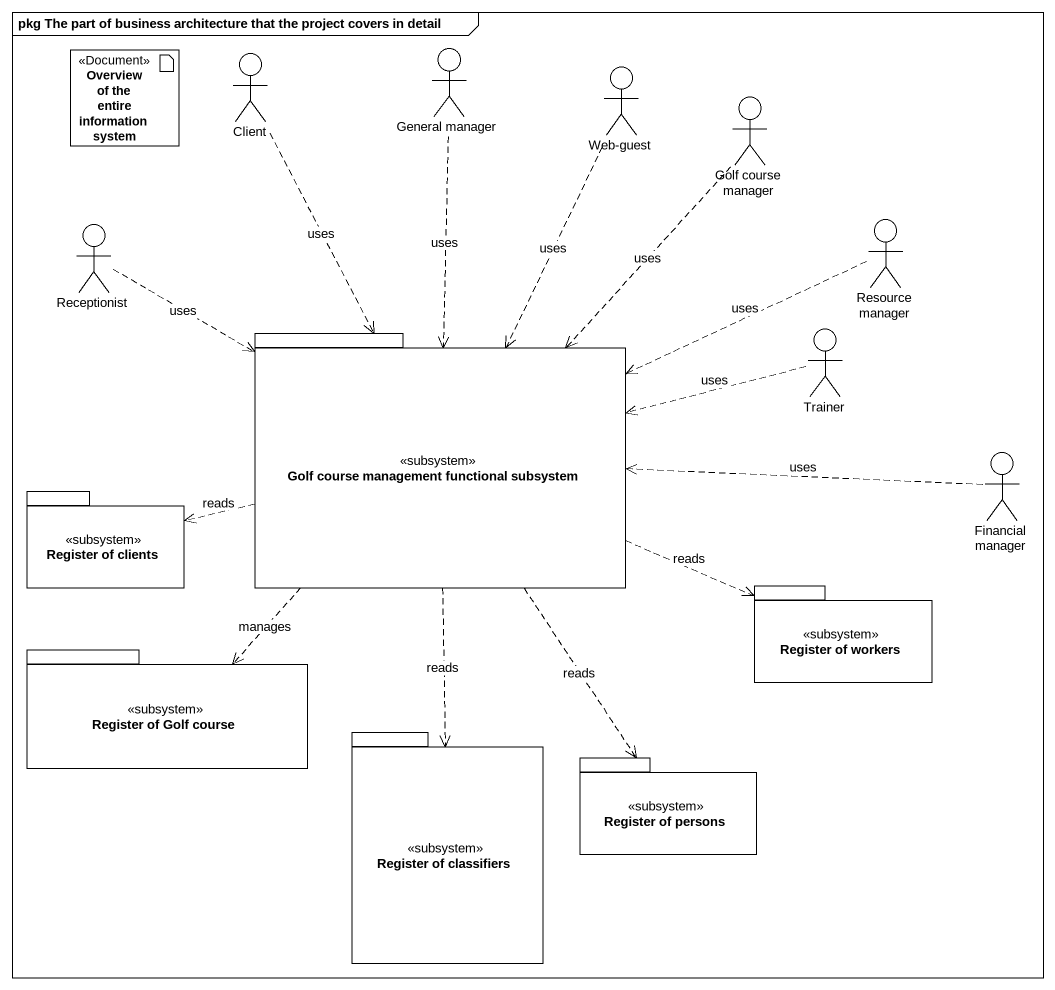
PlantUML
@startuml
mainframe pkg The part of business architecture that the project covers in detail
artifact "Overview of the entire information system" as Overview_of_the_entire <<Document>>
actor Client
actor "General manager" as General_manager
actor "Web-guest" as Web_guest
actor "Golf course manager" as Golf_course_manager
actor Receptionist
actor "Resource manager" as Resource_manager
package "Golf course management functional subsystem" as Golf_course_management <<subsystem>> {
}
actor Trainer
actor "Financial manager" as Financial_manager
package "Register of clients" as Register_of_clients <<subsystem>> {
}
package "Register of workers" as Register_of_workers <<subsystem>> {
}
package "Register of Golf course" as Register_of_Golf_course <<subsystem>> {
}
package "Register of classifiers" as Register_of_classifiers <<subsystem>> {
}
package "Register of persons" as Register_of_persons <<subsystem>> {
}
Client ..> Golf_course_management : uses
General_manager ..> Golf_course_management : uses
Web_guest ..> Golf_course_management : uses
Golf_course_manager ..> Golf_course_management : uses
Receptionist .right.> Golf_course_management : uses
Resource_manager .left.> Golf_course_management : uses
Golf_course_management .left.> Register_of_clients : reads
Golf_course_management .right.> Register_of_workers : reads
Golf_course_management ..> Register_of_Golf_course : manages
Golf_course_management ..> Register_of_classifiers : reads
Golf_course_management ..> Register_of_persons : reads
Trainer .left.> Golf_course_management : uses
Financial_manager .left.> Golf_course_management : uses
@enduml
